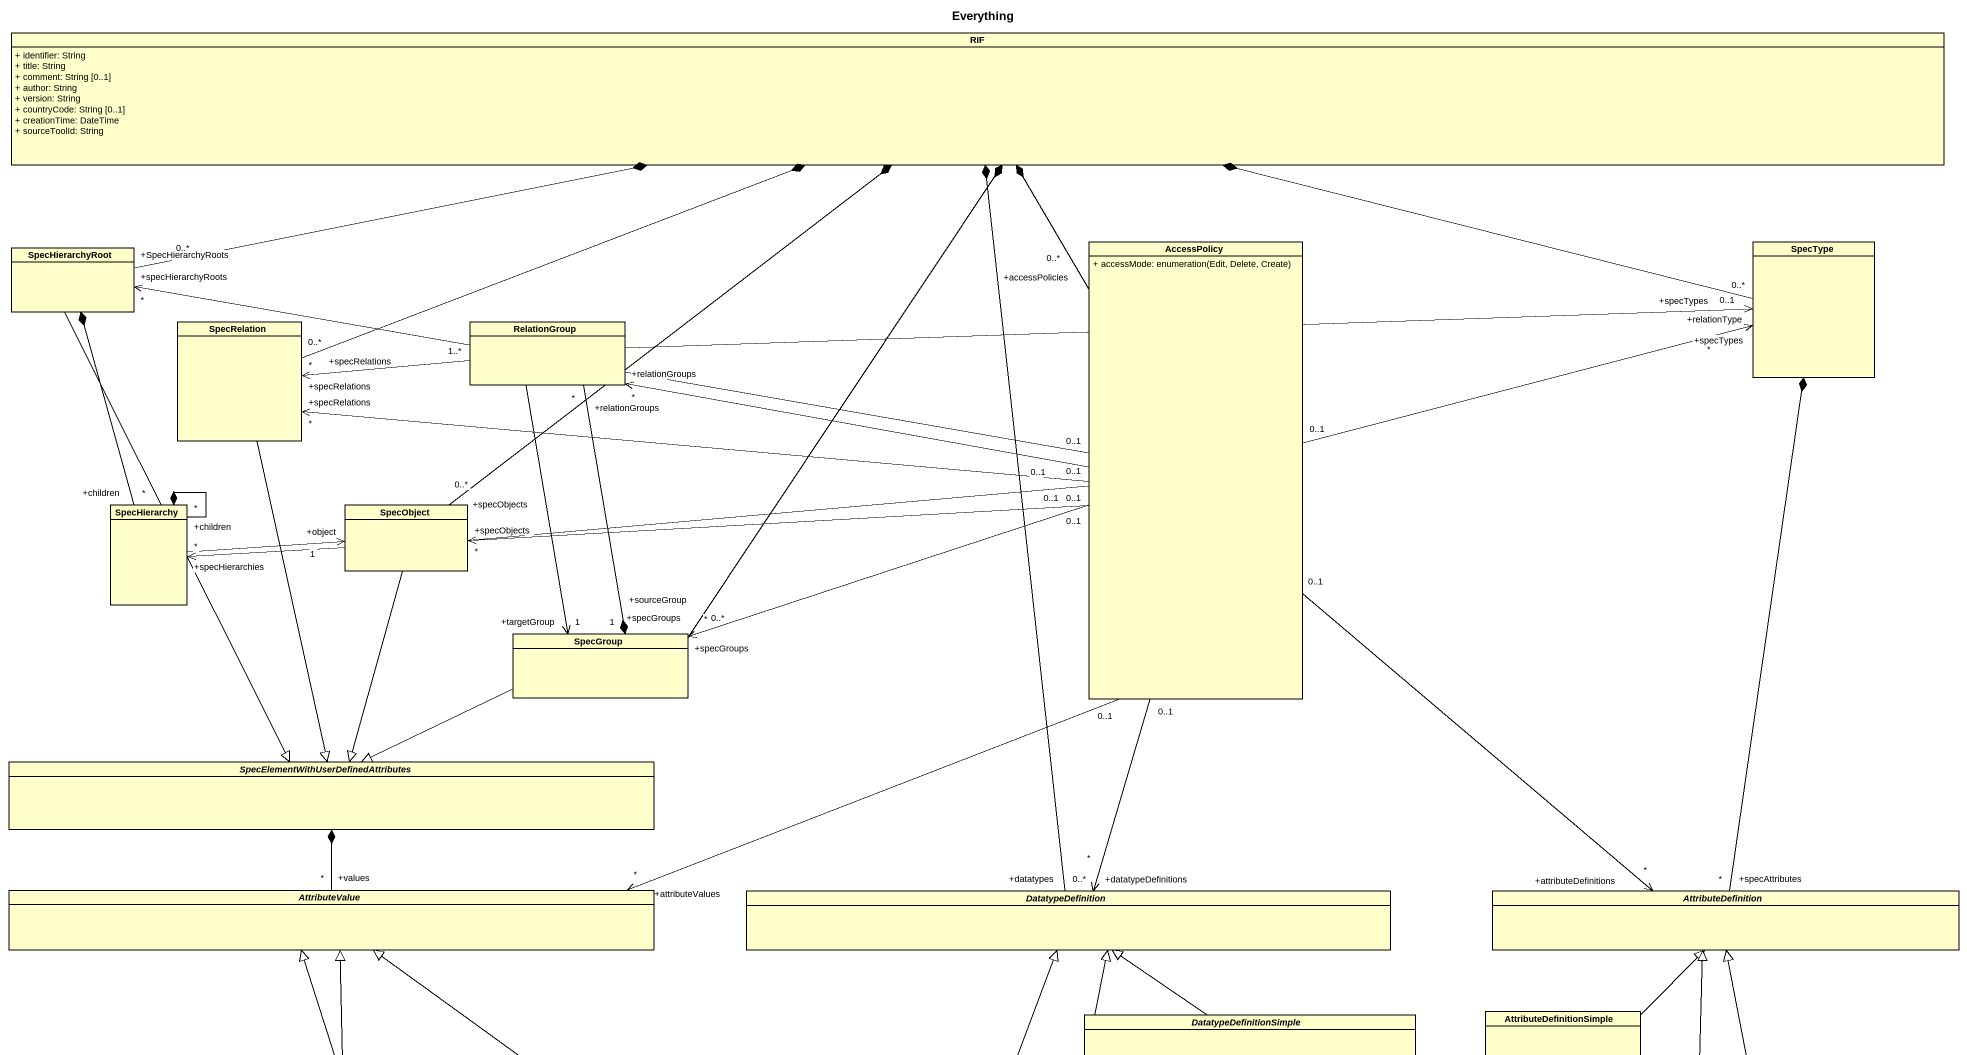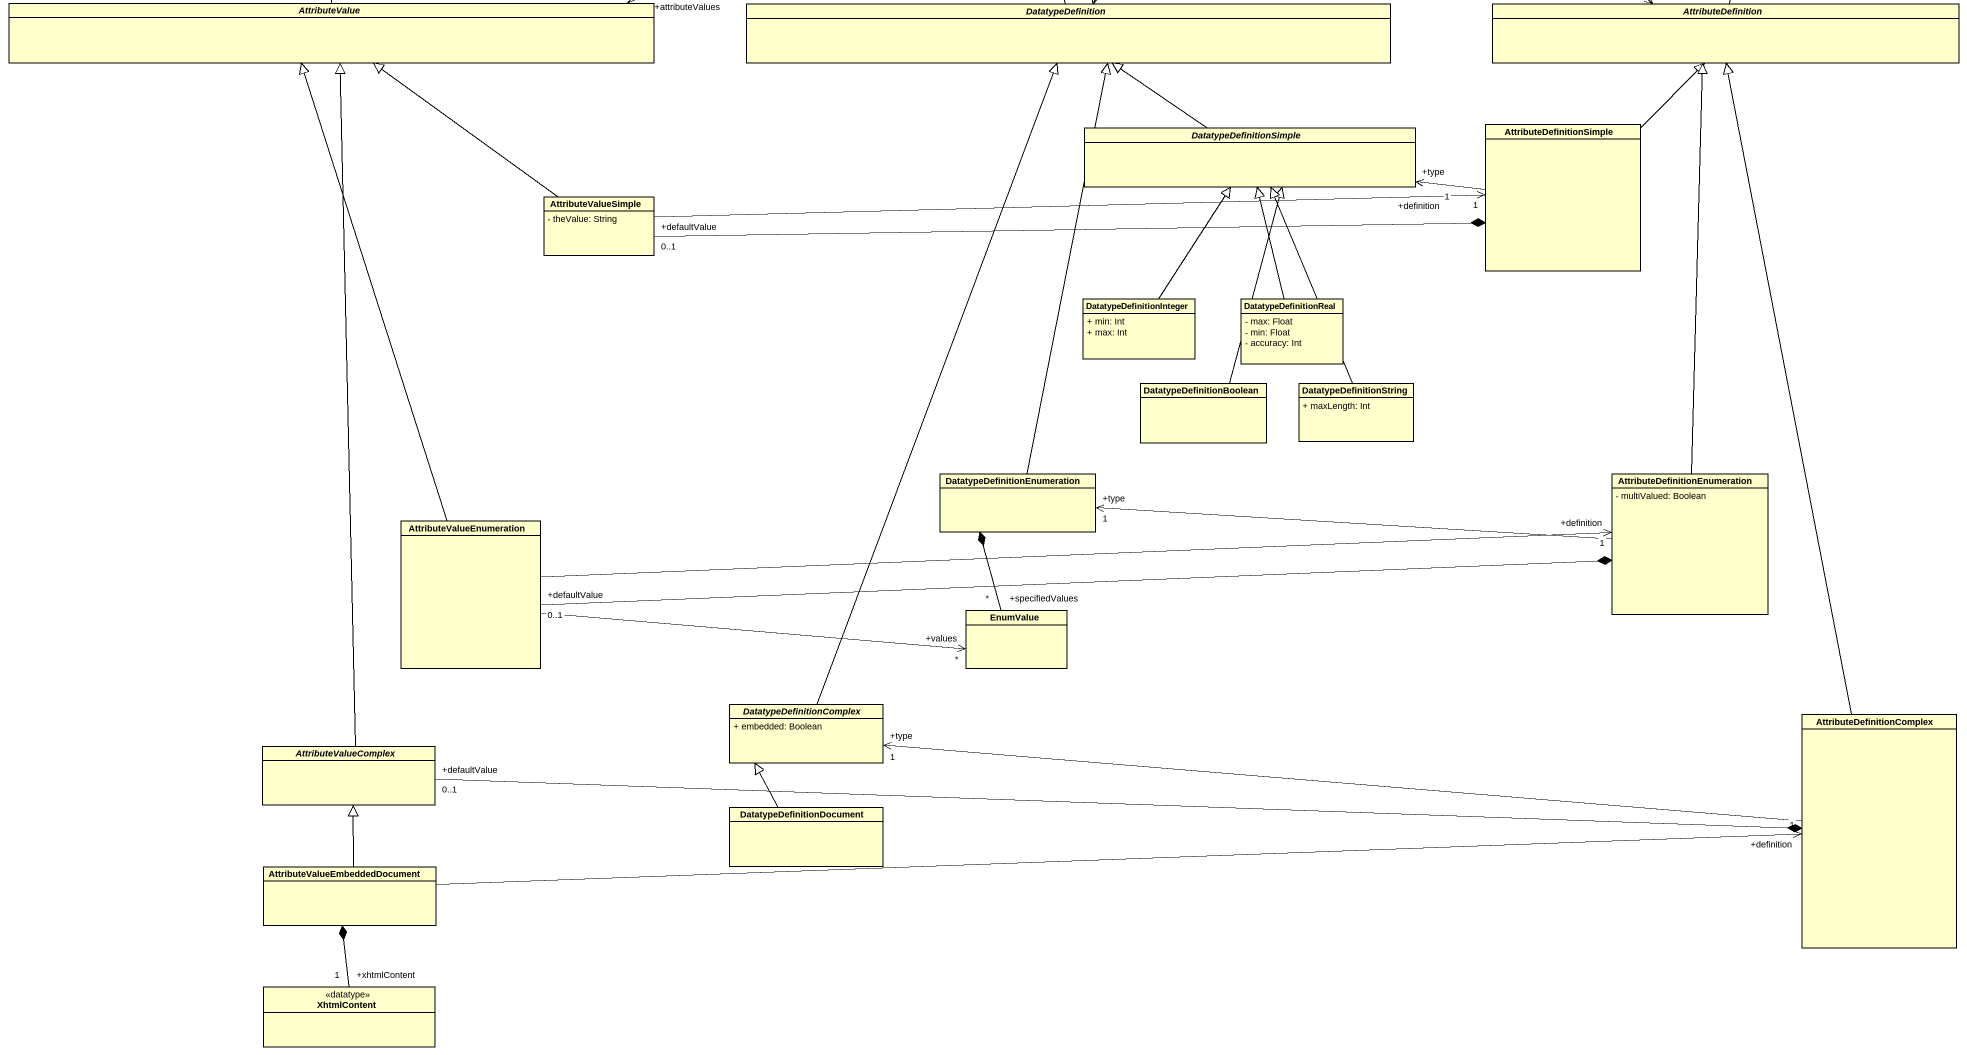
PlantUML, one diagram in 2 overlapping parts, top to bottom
@startuml
title Everything
hide circle
hide empty members
skinparam classAttributeIconSize 0
class RIF {
  + identifier: String
  + title: String
  + comment: String [0..1]
  + author: String
  + version: String
  + countryCode: String [0..1]
  + creationTime: DateTime
  + sourceToolId: String
}
class AccessPolicy {
  {field} + accessMode: enumeration(Edit, Delete, Create)
}
class SpecType
class SpecHierarchyRoot
class SpecRelation
class RelationGroup
class SpecHierarchy
class SpecObject
class SpecGroup
abstract class "SpecElementWithUserDefinedAttributes" as SpecElementWithUserDefinedAt
abstract class AttributeValue
abstract class DatatypeDefinition
abstract class AttributeDefinition
abstract class DatatypeDefinitionSimple
class AttributeDefinitionSimple
class AttributeValueSimple {
  - theValue: String
}
class DatatypeDefinitionInteger {
  + min: Int
  + max: Int
}
class DatatypeDefinitionReal {
  - max: Float
  - min: Float
  - accuracy: Int
}
class DatatypeDefinitionBoolean
class DatatypeDefinitionString {
  + maxLength: Int
}
class "DatatypeDefinitionEnumeration" as DatatypeDefinitionEnumeratio
class "AttributeDefinitionEnumeration" as AttributeDefinitionEnumerati {
  - multiValued: Boolean
}
class AttributeValueEnumeration
class EnumValue
abstract class DatatypeDefinitionComplex {
  + embedded: Boolean
}
abstract class AttributeValueComplex
class AttributeDefinitionComplex
class DatatypeDefinitionDocument
class "AttributeValueEmbeddedDocument" as AttributeValueEmbeddedDocume
class XhtmlContent <<datatype>>
AccessPolicy "+accessPolicies\n0..*" -up-* RIF
AccessPolicy "0..1" -right-> "+specTypes\n*" SpecType
AccessPolicy "0..1" -left-> "+specHierarchyRoots\n*" SpecHierarchyRoot
AccessPolicy "0..1" -left-> "+specRelations\n*" SpecRelation
AccessPolicy "0..1" -left-> "+relationGroups\n*" RelationGroup
AccessPolicy "0..1" -left-> "+specHierarchies\n*" SpecHierarchy
AccessPolicy "0..1" -left-> "+specObjects\n*" SpecObject
AccessPolicy "0..1" -left-> "+specGroups\n*" SpecGroup
AccessPolicy "0..1" -left-> "+attributeValues\n*" AttributeValue
AccessPolicy "0..1" --> "+datatypeDefinitions\n*" DatatypeDefinition
AccessPolicy "0..1" --> "+attributeDefinitions\n*" AttributeDefinition
SpecType "+specTypes\n0..*" -left-* RIF
SpecHierarchyRoot "+SpecHierarchyRoots\n0..*" -right-* RIF
SpecHierarchyRoot --|> SpecElementWithUserDefinedAt
SpecRelation "+specRelations\n0..*" -right-* RIF
SpecRelation --|> SpecElementWithUserDefinedAt
RelationGroup -right-> "+relationType\n0..1" SpecType
RelationGroup "1..*" -left-> "+specRelations\n*" SpecRelation
RelationGroup "+relationGroups\n*" --* "+sourceGroup\n1" SpecGroup
RelationGroup --> "+targetGroup\n1" SpecGroup
SpecHierarchy "+children\n*" -up-* SpecHierarchyRoot
SpecHierarchy "+children\n*" --* SpecHierarchy
SpecHierarchy -right-> "+object\n1" SpecObject
SpecObject "+specObjects\n0..*" -up-* RIF
SpecObject --|> SpecElementWithUserDefinedAt
SpecGroup "+specGroups\n0..*" -up-* RIF
SpecGroup -left-|> SpecElementWithUserDefinedAt
AttributeValue "+values\n*" -up-* SpecElementWithUserDefinedAt
DatatypeDefinition "+datatypes\n0..*" -up-* RIF
AttributeDefinition "+specAttributes\n*" -up-* SpecType
DatatypeDefinitionSimple -up-|> DatatypeDefinition
AttributeDefinitionSimple -up-|> AttributeDefinition
AttributeDefinitionSimple -left-> "+type\n1" DatatypeDefinitionSimple
AttributeValueSimple -up-|> AttributeValue
AttributeValueSimple "+defaultValue\n0..1" -right-* AttributeDefinitionSimple
AttributeValueSimple -right-> "+definition\n1" AttributeDefinitionSimple
DatatypeDefinitionInteger -up-|> DatatypeDefinitionSimple
DatatypeDefinitionReal -up-|> DatatypeDefinitionSimple
DatatypeDefinitionBoolean -up-|> DatatypeDefinitionSimple
DatatypeDefinitionString -up-|> DatatypeDefinitionSimple
DatatypeDefinitionEnumeratio -up-|> DatatypeDefinition
AttributeDefinitionEnumerati -up-|> AttributeDefinition
AttributeDefinitionEnumerati -left-> "+type\n1" DatatypeDefinitionEnumeratio
AttributeValueEnumeration -up-|> AttributeValue
AttributeValueEnumeration -right-> "+definition\n1" AttributeDefinitionEnumerati
AttributeValueEnumeration "+defaultValue\n0..1" -right-* AttributeDefinitionEnumerati
AttributeValueEnumeration -right-> "+values\n*" EnumValue
EnumValue "+specifiedValues\n*" -up-* DatatypeDefinitionEnumeratio
DatatypeDefinitionComplex -up-|> DatatypeDefinition
AttributeValueComplex -up-|> AttributeValue
AttributeValueComplex "+defaultValue\n0..1" -right-* AttributeDefinitionComplex
AttributeDefinitionComplex -up-|> AttributeDefinition
AttributeDefinitionComplex -left-> "+type\n1" DatatypeDefinitionComplex
DatatypeDefinitionDocument -up-|> DatatypeDefinitionComplex
AttributeValueEmbeddedDocume -up-|> AttributeValueComplex
AttributeValueEmbeddedDocume -right-> "+definition\n1" AttributeDefinitionComplex
XhtmlContent "+xhtmlContent\n1" -up-* AttributeValueEmbeddedDocume
@enduml
